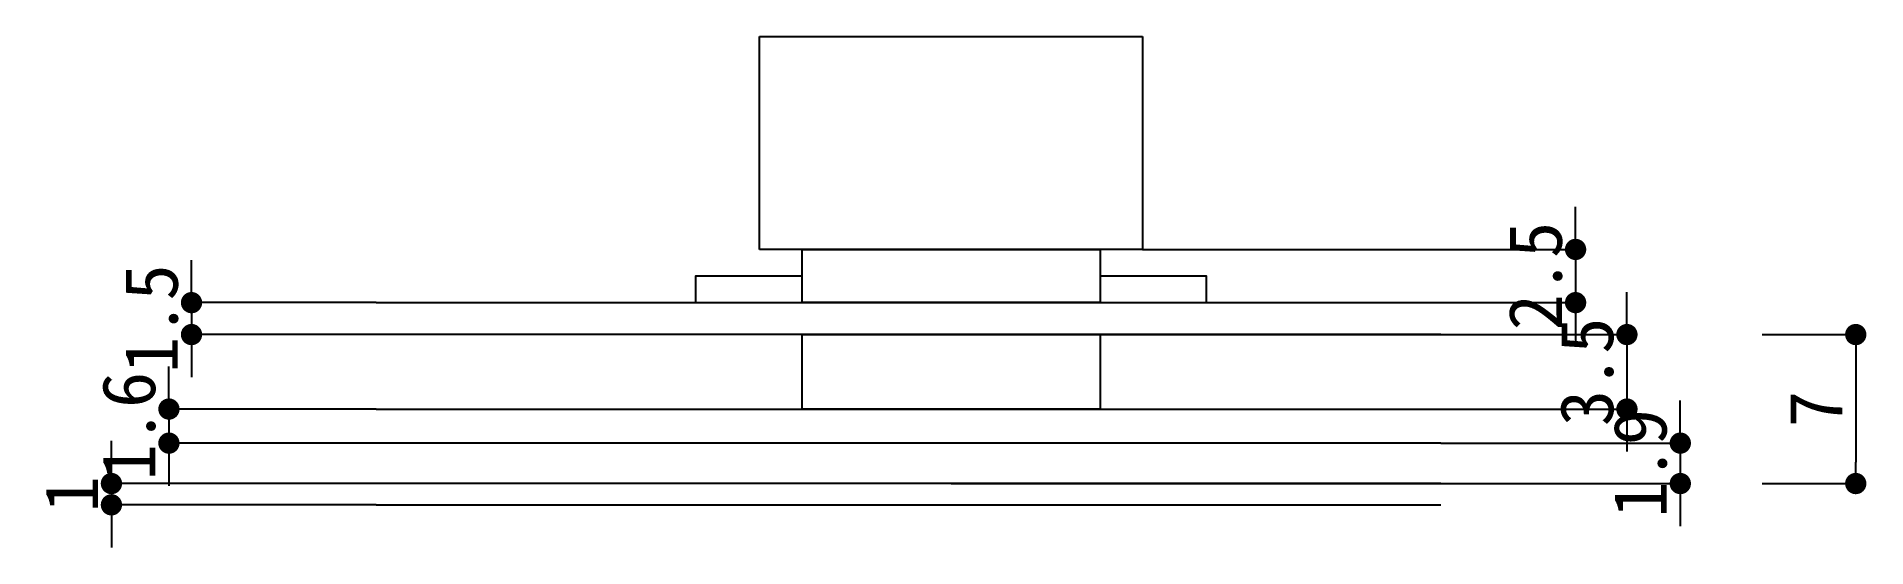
# Model space of a CAD drawing. Header units: millimetres. Extents: x 264 to 350, y 96.6 to 120.6.
import ezdxf

# ---------------------------------------------------------------- set-up
doc = ezdxf.new("R2010")
doc.units = ezdxf.units.MM
doc.linetypes.add('CENTER', pattern=[50.8, 31.75, -6.35, 6.35, -6.35])
doc.layers.add('寸法', color=3, linetype='CENTER', lineweight=5)
doc.styles.get("Standard").update_dxf_attribs({"font": 'msgothic.ttc'})
doc.dimstyles.new('DIM', dxfattribs={"dimtxt": 2.5, "dimasz": 1, "dimexe": 0, "dimexo": 0, "dimtad": 1, "dimdsep": 46, "dimtxsty": 'Standard', "dimblk": 'DOT', "dimcen": 2.5, "dimazin": 2, "dimtfac": 1, "dimtix": 1, "dimtmove": 2, "dimatfit": 3, "dimldrblk": 'DOT', "dimfxl": 1, "dimarcsym": 0})

# ---------------------------------------------------------------- blocks, each defined once
blk = doc.blocks.new('_DOT')
at = {"color": 0, "linetype": 'ByBlock', "lineweight": -2}
blk.add_line((-0.5, 0), (-1, 0), dxfattribs=at)
at = {"color": 0, "linetype": 'ByBlock', "const_width": 0.5}
blk.add_lwpolyline([(-0.25, 0, 1), (0.25, 0, 1)], format="xyb", close=True, dxfattribs=at)
blk = doc.blocks.new('*D11')
at = {"layer": '寸法', "color": 0, "lineweight": -2}
for p, q in [((267.557, 100.6), (267.557, 101.6)), ((280, 99.6), (267.557, 99.6)), ((267.557, 99.6), (267.557, 98.6)), ((280, 98.6), (267.557, 98.6)), ((267.557, 97.6), (267.557, 96.6))]:
    blk.add_line(p, q, dxfattribs=at)
for p, rotation in [((267.557, 99.6), 270), ((267.557, 98.6), 90)]:
    blk.add_blockref('_DOT', p, dxfattribs=dict(at, rotation=rotation))
at = {"layer": '寸法', "color": 0, "insert": (265.682, 99.1), "char_height": 2.5, "attachment_point": 5, "rotation": 90}
blk.add_mtext('1', dxfattribs=at)
blk = doc.blocks.new('*D12')
at = {"layer": '寸法', "color": 0, "lineweight": -2}
for p, q in [((270.258, 104.1), (270.258, 105.1)), ((280, 103.1), (270.258, 103.1)), ((270.258, 103.1), (270.258, 101.5)), ((280, 101.5), (270.258, 101.5)), ((270.258, 100.5), (270.258, 99.5))]:
    blk.add_line(p, q, dxfattribs=at)
for p, rotation in [((270.258, 103.1), 270), ((270.258, 101.5), 90)]:
    blk.add_blockref('_DOT', p, dxfattribs=dict(at, rotation=rotation))
at = {"layer": '寸法', "color": 0, "insert": (268.383, 102.3), "char_height": 2.5, "attachment_point": 5, "rotation": 90}
blk.add_mtext('1.6', dxfattribs=at)
blk = doc.blocks.new('*D13')
at = {"layer": '寸法', "color": 0, "lineweight": -2}
for p, q in [((271.319, 109.1), (271.319, 110.1)), ((280, 108.1), (271.319, 108.1)), ((271.319, 108.1), (271.319, 106.6)), ((280, 106.6), (271.319, 106.6)), ((271.319, 105.6), (271.319, 104.6))]:
    blk.add_line(p, q, dxfattribs=at)
for p, rotation in [((271.319, 108.1), 270), ((271.319, 106.6), 90)]:
    blk.add_blockref('_DOT', p, dxfattribs=dict(at, rotation=rotation))
at = {"layer": '寸法', "color": 0, "insert": (269.444, 107.35), "char_height": 2.5, "attachment_point": 5, "rotation": 90}
blk.add_mtext('1.5', dxfattribs=at)
blk = doc.blocks.new('*D14')
at = {"layer": '寸法', "color": 0, "lineweight": -2}
for p, q in [((336.338, 111.6), (336.338, 112.6)), ((316, 110.6), (336.338, 110.6)), ((336.338, 110.6), (336.338, 108.1)), ((316, 108.1), (336.338, 108.1)), ((336.338, 107.1), (336.338, 106.1))]:
    blk.add_line(p, q, dxfattribs=at)
for p, rotation in [((336.338, 110.6), 270), ((336.338, 108.1), 90)]:
    blk.add_blockref('_DOT', p, dxfattribs=dict(at, rotation=rotation))
at = {"layer": '寸法', "color": 0, "insert": (334.463, 109.35), "char_height": 2.5, "attachment_point": 5, "rotation": 90}
blk.add_mtext('2.5', dxfattribs=at)
blk = doc.blocks.new('*D15')
at = {"layer": '寸法', "color": 0, "lineweight": -2}
for p, q in [((338.75, 107.6), (338.75, 108.6)), ((330, 106.6), (338.75, 106.6)), ((338.75, 106.6), (338.75, 103.1)), ((330, 103.1), (338.75, 103.1)), ((338.75, 102.1), (338.75, 101.1))]:
    blk.add_line(p, q, dxfattribs=at)
for p, rotation in [((338.75, 106.6), 270), ((338.75, 103.1), 90)]:
    blk.add_blockref('_DOT', p, dxfattribs=dict(at, rotation=rotation))
at = {"layer": '寸法', "color": 0, "insert": (336.875, 104.85), "char_height": 2.5, "attachment_point": 5, "rotation": 90}
blk.add_mtext('3.5', dxfattribs=at)
blk = doc.blocks.new('*D16')
at = {"layer": '寸法', "color": 0, "lineweight": -2}
for p, q in [((341.258, 102.5), (341.258, 103.5)), ((330, 101.5), (341.258, 101.5)), ((341.258, 101.5), (341.258, 99.6)), ((330, 99.6), (341.258, 99.6)), ((341.258, 98.6), (341.258, 97.6))]:
    blk.add_line(p, q, dxfattribs=at)
for p, rotation in [((341.258, 101.5), 270), ((341.258, 99.6), 90)]:
    blk.add_blockref('_DOT', p, dxfattribs=dict(at, rotation=rotation))
at = {"layer": '寸法', "color": 0, "insert": (339.383, 100.55), "char_height": 2.5, "attachment_point": 5, "rotation": 90}
blk.add_mtext('1.9', dxfattribs=at)
blk = doc.blocks.new('*D20')
at = {"layer": '寸法', "color": 0, "lineweight": -2}
for p, q in [((307, 106.6), (349.499, 106.6)), ((349.499, 105.6), (349.499, 100.6)), ((307, 99.6), (349.499, 99.6))]:
    blk.add_line(p, q, dxfattribs=at)
for p, rotation in [((349.499, 106.6), 90), ((349.499, 99.6), 270)]:
    blk.add_blockref('_DOT', p, dxfattribs=dict(at, rotation=rotation))
at = {"layer": '寸法', "color": 0, "insert": (347.624, 103.1), "char_height": 2.5, "attachment_point": 5, "rotation": 90}
blk.add_mtext('7', dxfattribs=at)

msp = doc.modelspace()

# ---------------------------------------------------------------- linework, layer by layer
for p, q in [((298, 110.6), (298, 120.6)), ((298, 120.6), (316, 120.6)), ((316, 120.6), (316, 110.6)), ((316, 110.6), (298, 110.6)), ((280, 108.1), (330, 108.1)), ((330, 106.6), (280, 106.6)), ((300, 103.1), (300, 106.6)), ((300, 106.6), (314, 106.6)), ((314, 106.6), (314, 103.1)), ((280, 103.1), (330, 103.1)), ((314, 103.1), (300, 103.1)), ((330, 101.5), (280, 101.5)), ((330, 99.6), (280, 99.6)), ((280, 98.6), (330, 98.6))]:
    msp.add_line(p, q)
for points in [[(300, 108.1), (300, 110.6), (314, 110.6), (314, 108.1)], [(314, 109.35), (314, 108.1), (319, 108.1), (319, 109.35)]]:
    msp.add_lwpolyline(points, close=True)
msp.add_lwpolyline([(300, 109.35), (295, 109.35), (295, 108.1), (300, 108.1)])

# ---------------------------------------------------------------- dimensions: what is measured, and where the dimension line sits
at = {"layer": '寸法'}
for base, p1, p2, picture, middle in [((336.338, 108.1), (316, 110.6), (316, 108.1), '*D14', (334.463, 109.35)), ((271.319, 106.6), (280, 108.1), (280, 106.6), '*D13', (269.444, 107.35)), ((338.75, 103.1), (330, 106.6), (330, 103.1), '*D15', (336.875, 104.85)), ((349.499, 99.6), (307, 106.6), (307, 99.6), '*D20', (347.624, 103.1)), ((270.258, 101.5), (280, 103.1), (280, 101.5), '*D12', (268.383, 102.3)), ((341.258, 99.6), (330, 101.5), (330, 99.6), '*D16', (339.383, 100.55)), ((267.557, 98.6), (280, 99.6), (280, 98.6), '*D11', (265.682, 99.1))]:
    dim = msp.add_linear_dim(base=base, p1=p1, p2=p2, angle=90, dimstyle='DIM', override={"dimlfac": 1}, dxfattribs=at)
    dim.commit()
    dim.dimension.update_dxf_attribs({"geometry": picture, "text_midpoint": middle})

doc.saveas('drawing.dxf')
